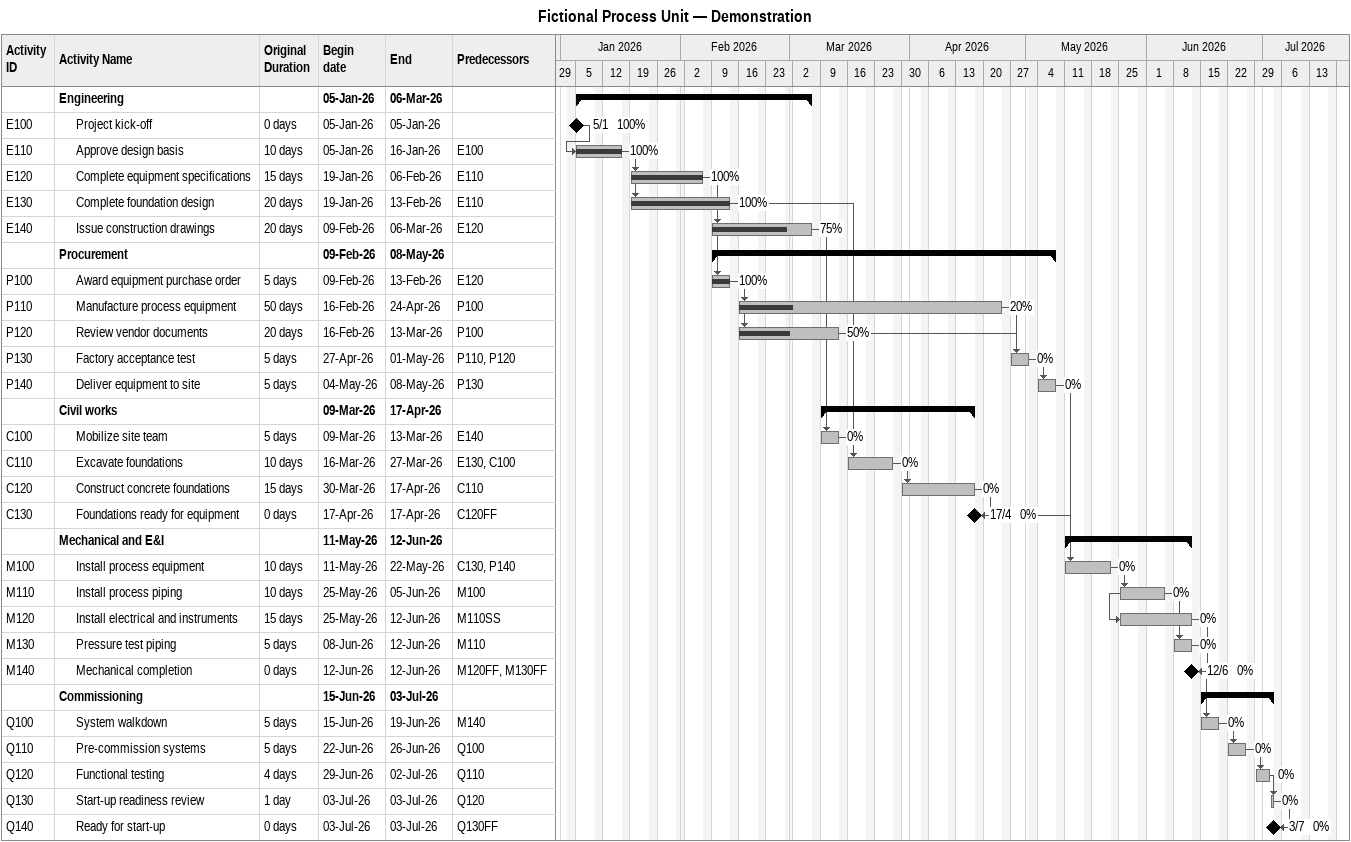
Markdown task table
Fictional Process Unit — Demonstration

| ID | Level | Task | Original duration | Start | Finish | Predecessors | % complete |
|---|---|---|---|---|---|---|---|
|  | 1 | **Engineering** |  | 2026-01-05 | 2026-03-06 |  |  |
| E100 | 2 | Project kick-off | 0d | 2026-01-05 | 2026-01-05 |  | 100 |
| E110 | 2 | Approve design basis | 10d | 2026-01-05 | 2026-01-16 | E100 | 100 |
| E120 | 2 | Complete equipment specifications | 15d | 2026-01-19 | 2026-02-06 | E110 | 100 |
| E130 | 2 | Complete foundation design | 20d | 2026-01-19 | 2026-02-13 | E110 | 100 |
| E140 | 2 | Issue construction drawings | 20d | 2026-02-09 | 2026-03-06 | E120 | 75 |
|  | 1 | **Procurement** |  | 2026-02-09 | 2026-05-08 |  |  |
| P100 | 2 | Award equipment purchase order | 5d | 2026-02-09 | 2026-02-13 | E120 | 100 |
| P110 | 2 | Manufacture process equipment | 50d | 2026-02-16 | 2026-04-24 | P100 | 20 |
| P120 | 2 | Review vendor documents | 20d | 2026-02-16 | 2026-03-13 | P100 | 50 |
| P130 | 2 | Factory acceptance test | 5d | 2026-04-27 | 2026-05-01 | P110, P120 | 0 |
| P140 | 2 | Deliver equipment to site | 5d | 2026-05-04 | 2026-05-08 | P130 | 0 |
|  | 1 | **Civil works** |  | 2026-03-09 | 2026-04-17 |  |  |
| C100 | 2 | Mobilize site team | 5d | 2026-03-09 | 2026-03-13 | E140 | 0 |
| C110 | 2 | Excavate foundations | 10d | 2026-03-16 | 2026-03-27 | E130, C100 | 0 |
| C120 | 2 | Construct concrete foundations | 15d | 2026-03-30 | 2026-04-17 | C110 | 0 |
| C130 | 2 | Foundations ready for equipment | 0d | 2026-04-17 | 2026-04-17 | C120FF | 0 |
|  | 1 | **Mechanical and E&I** |  | 2026-05-11 | 2026-06-12 |  |  |
| M100 | 2 | Install process equipment | 10d | 2026-05-11 | 2026-05-22 | C130, P140 | 0 |
| M110 | 2 | Install process piping | 10d | 2026-05-25 | 2026-06-05 | M100 | 0 |
| M120 | 2 | Install electrical and instruments | 15d | 2026-05-25 | 2026-06-12 | M110SS | 0 |
| M130 | 2 | Pressure test piping | 5d | 2026-06-08 | 2026-06-12 | M110 | 0 |
| M140 | 2 | Mechanical completion | 0d | 2026-06-12 | 2026-06-12 | M120FF, M130FF | 0 |
|  | 1 | **Commissioning** |  | 2026-06-15 | 2026-07-03 |  |  |
| Q100 | 2 | System walkdown | 5d | 2026-06-15 | 2026-06-19 | M140 | 0 |
| Q110 | 2 | Pre-commission systems | 5d | 2026-06-22 | 2026-06-26 | Q100 | 0 |
| Q120 | 2 | Functional testing | 4d | 2026-06-29 | 2026-07-02 | Q110 | 0 |
| Q130 | 2 | Start-up readiness review | 1d | 2026-07-03 | 2026-07-03 | Q120 | 0 |
| Q140 | 2 | Ready for start-up | 0d | 2026-07-03 | 2026-07-03 | Q130FF | 0 |
